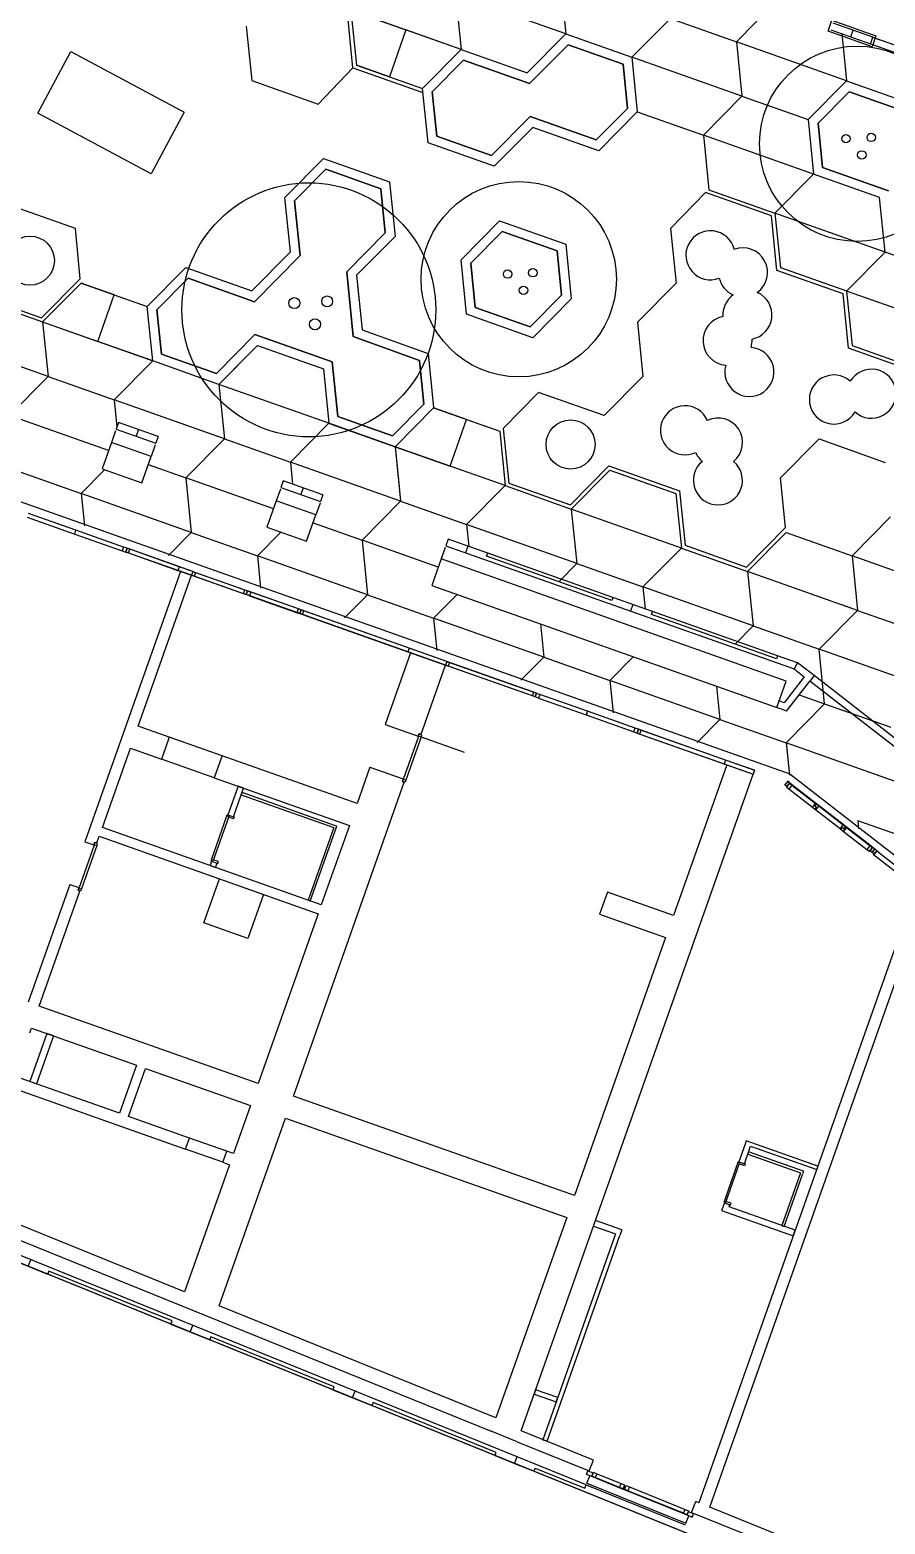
# Model space of a CAD drawing. Header units: metres. Extents: x 2681598 to 2681800, y 1249481 to 1249590.
# Drawn here: x 2681619.33 to 2681637.64, y 1249536.94 to 1249568.89 of the extents above; entities that cross this region are included whole.
import ezdxf

# ---------------------------------------------------------------- set-up
doc = ezdxf.new("R2010")
doc.units = ezdxf.units.M
doc.layers.add('flaeche', color=7, linetype='Continuous', true_color=0xffffff)
doc.layers.add('linien', color=7, linetype='Continuous', true_color=0x000000)

msp = doc.modelspace()

# ---------------------------------------------------------------- linework, layer by layer
at = {"layer": 'flaeche'}
msp.add_lwpolyline([(2681701.936, 1249508.982), (2681653.784, 1249528.486), (2681629.291, 1249538.407), (2681608.471, 1249546.841), (2681598.478, 1249550.888), (2681612.312, 1249590.013), (2681733.121, 1249552.588)], dxfattribs=at)
at = {"layer": 'linien'}
for p, q in [((2681630.684, 1249569.973), (2681630.802, 1249568.807)), ((2681630.802, 1249568.807), (2681628.445, 1249569.64)), ((2681628.445, 1249569.64), (2681628.563, 1249568.474)), ((2681626.249, 1249568.083), (2681626.122, 1249569.337)), ((2681628.563, 1249568.474), (2681626.206, 1249569.307)), ((2681626.206, 1249569.307), (2681626.324, 1249568.141)), ((2681626.206, 1249569.307), (2681627.384, 1249568.891)), ((2681634.455, 1249568.639), (2681635.28, 1249569.472)), ((2681623.967, 1249568.975), (2681624.085, 1249567.809)), ((2681632.216, 1249568.307), (2681633.041, 1249569.139)), ((2681633.041, 1249569.139), (2681634.455, 1249568.639)), ((2681636.415, 1249568.863), (2681636.498, 1249569.099)), ((2681636.498, 1249569.099), (2681637.441, 1249568.766)), ((2681637.377, 1249568.735), (2681636.529, 1249569.035)), ((2681627.384, 1249568.891), (2681627.031, 1249567.891)), ((2681628.563, 1249568.474), (2681627.384, 1249568.891)), ((2681629.977, 1249567.974), (2681630.802, 1249568.807)), ((2681630.802, 1249568.807), (2681632.216, 1249568.306)), ((2681634.455, 1249568.639), (2681634.573, 1249567.473)), ((2681636.812, 1249567.806), (2681634.455, 1249568.639)), ((2681637.358, 1249568.53), (2681636.415, 1249568.863)), ((2681636.479, 1249568.894), (2681637.327, 1249568.594)), ((2681636.71, 1249568.812), (2681636.812, 1249567.806)), ((2681636.903, 1249568.744), (2681636.953, 1249568.885)), ((2681637.327, 1249568.594), (2681637.377, 1249568.735)), ((2681637.327, 1249568.594), (2681637.377, 1249568.735)), ((2681637.327, 1249568.594), (2681640.557, 1249567.452)), ((2681637.441, 1249568.766), (2681637.358, 1249568.53)), ((2681639.051, 1249568.139), (2681637.376, 1249568.731)), ((2681637.377, 1249568.735), (2681640.607, 1249567.593)), ((2681619.504, 1249567.111), (2681620.213, 1249568.433)), ((2681620.213, 1249568.433), (2681622.636, 1249567.133)), ((2681627.738, 1249567.641), (2681628.563, 1249568.474)), ((2681628.563, 1249568.474), (2681629.977, 1249567.974)), ((2681630.854, 1249568.576), (2681630.03, 1249567.743)), ((2681630.03, 1249567.743), (2681630.854, 1249568.576)), ((2681632.03, 1249568.16), (2681630.854, 1249568.576)), ((2681630.854, 1249568.576), (2681632.03, 1249568.16)), ((2681634.573, 1249567.473), (2681632.216, 1249568.307)), ((2681632.216, 1249568.307), (2681632.334, 1249567.141)), ((2681625.508, 1249567.305), (2681626.249, 1249568.083)), ((2681626.249, 1249568.083), (2681627.747, 1249567.553)), ((2681626.324, 1249568.141), (2681627.738, 1249567.641)), ((2681627.031, 1249567.891), (2681626.324, 1249568.141)), ((2681628.615, 1249568.243), (2681627.946, 1249567.568)), ((2681627.946, 1249567.568), (2681628.615, 1249568.243)), ((2681630.03, 1249567.743), (2681628.615, 1249568.243)), ((2681628.615, 1249568.243), (2681630.03, 1249567.743)), ((2681632.125, 1249567.214), (2681632.03, 1249568.16)), ((2681632.03, 1249568.16), (2681632.125, 1249567.214)), ((2681624.085, 1249567.809), (2681625.508, 1249567.305)), ((2681627.031, 1249567.891), (2681627.738, 1249567.641)), ((2681627.856, 1249566.475), (2681627.738, 1249567.641)), ((2681635.987, 1249566.973), (2681636.812, 1249567.806)), ((2681636.812, 1249567.806), (2681638.226, 1249567.306)), ((2681627.946, 1249567.568), (2681628.042, 1249566.622)), ((2681628.042, 1249566.622), (2681627.946, 1249567.568)), ((2681633.748, 1249566.641), (2681634.573, 1249567.473)), ((2681634.573, 1249567.473), (2681635.987, 1249566.973)), ((2681636.87, 1249567.571), (2681636.201, 1249566.896)), ((2681636.201, 1249566.896), (2681636.87, 1249567.571)), ((2681638.045, 1249567.156), (2681636.87, 1249567.571)), ((2681636.87, 1249567.571), (2681638.045, 1249567.156)), ((2681621.928, 1249565.811), (2681619.504, 1249567.111)), ((2681622.636, 1249567.133), (2681621.928, 1249565.811)), ((2681629.217, 1249566.206), (2681630.042, 1249567.039)), ((2681630.042, 1249567.039), (2681629.217, 1249566.206)), ((2681630.042, 1249567.039), (2681631.456, 1249566.539)), ((2681631.456, 1249566.539), (2681630.042, 1249567.039)), ((2681631.456, 1249566.539), (2681632.125, 1249567.214)), ((2681632.125, 1249567.214), (2681631.456, 1249566.539)), ((2681632.334, 1249567.141), (2681631.509, 1249566.308)), ((2681632.334, 1249567.141), (2681633.748, 1249566.64)), ((2681630.095, 1249566.808), (2681629.27, 1249565.975)), ((2681631.509, 1249566.308), (2681630.095, 1249566.808)), ((2681635.987, 1249566.973), (2681636.105, 1249565.807)), ((2681636.201, 1249566.896), (2681636.297, 1249565.95)), ((2681636.297, 1249565.95), (2681636.201, 1249566.896)), ((2681629.27, 1249565.975), (2681627.856, 1249566.475)), ((2681628.042, 1249566.622), (2681629.217, 1249566.206)), ((2681629.217, 1249566.206), (2681628.042, 1249566.622)), ((2681633.748, 1249566.641), (2681633.866, 1249565.474)), ((2681636.105, 1249565.807), (2681633.748, 1249566.641)), ((2681624.792, 1249565.31), (2681625.617, 1249566.143)), ((2681625.617, 1249566.143), (2681627.031, 1249565.643)), ((2681625.67, 1249565.912), (2681625.001, 1249565.236)), ((2681625.001, 1249565.236), (2681625.67, 1249565.912)), ((2681626.845, 1249565.496), (2681625.67, 1249565.912)), ((2681625.67, 1249565.912), (2681626.845, 1249565.496)), ((2681635.28, 1249564.974), (2681636.105, 1249565.807)), ((2681637.519, 1249565.307), (2681636.105, 1249565.807)), ((2681636.297, 1249565.95), (2681637.711, 1249565.45)), ((2681637.711, 1249565.45), (2681636.297, 1249565.95)), ((2681626.941, 1249564.55), (2681626.845, 1249565.496)), ((2681626.845, 1249565.496), (2681626.941, 1249564.55)), ((2681627.031, 1249565.643), (2681627.149, 1249564.476)), ((2681633.792, 1249565.416), (2681633.041, 1249564.642)), ((2681635.206, 1249564.916), (2681633.792, 1249565.416)), ((2681633.866, 1249565.474), (2681635.28, 1249564.974)), ((2681620.314, 1249564.645), (2681618.9, 1249565.145)), ((2681624.91, 1249564.144), (2681624.792, 1249565.31)), ((2681625.001, 1249565.236), (2681625.119, 1249564.07)), ((2681625.119, 1249564.07), (2681625.001, 1249565.236)), ((2681637.637, 1249564.141), (2681637.519, 1249565.307)), ((2681628.563, 1249563.976), (2681629.388, 1249564.809)), ((2681629.388, 1249564.809), (2681630.802, 1249564.309)), ((2681635.323, 1249563.75), (2681635.206, 1249564.916)), ((2681635.28, 1249564.974), (2681635.397, 1249563.809)), ((2681637.637, 1249564.141), (2681635.28, 1249564.974)), ((2681620.411, 1249563.571), (2681620.314, 1249564.645)), ((2681626.116, 1249563.718), (2681626.941, 1249564.55)), ((2681626.941, 1249564.55), (2681626.116, 1249563.718)), ((2681627.149, 1249564.476), (2681626.324, 1249563.644)), ((2681629.441, 1249564.582), (2681628.77, 1249563.905)), ((2681628.77, 1249563.905), (2681629.441, 1249564.582)), ((2681630.618, 1249564.166), (2681629.441, 1249564.582)), ((2681629.441, 1249564.582), (2681630.618, 1249564.166)), ((2681633.041, 1249564.642), (2681633.163, 1249563.473)), ((2681624.086, 1249563.311), (2681624.91, 1249564.144)), ((2681630.714, 1249563.218), (2681630.618, 1249564.166)), ((2681630.618, 1249564.166), (2681630.714, 1249563.218)), ((2681630.802, 1249564.309), (2681630.92, 1249563.143)), ((2681636.813, 1249563.308), (2681637.637, 1249564.141)), ((2681639.052, 1249563.641), (2681637.637, 1249564.141)), ((2681621.847, 1249562.978), (2681622.672, 1249563.811)), ((2681622.672, 1249563.811), (2681624.086, 1249563.311)), ((2681625.119, 1249564.07), (2681624.139, 1249563.08)), ((2681624.139, 1249563.08), (2681625.119, 1249564.07)), ((2681628.681, 1249562.81), (2681628.563, 1249563.976)), ((2681628.77, 1249563.905), (2681628.867, 1249562.957)), ((2681628.867, 1249562.957), (2681628.77, 1249563.905)), ((2681635.397, 1249563.809), (2681636.811, 1249563.309)), ((2681619.586, 1249562.738), (2681620.411, 1249563.571)), ((2681619.608, 1249562.646), (2681620.432, 1249563.478)), ((2681620.432, 1249563.478), (2681621.847, 1249562.978)), ((2681621.139, 1249563.228), (2681620.432, 1249563.478)), ((2681622.724, 1249563.58), (2681622.055, 1249562.905)), ((2681622.055, 1249562.905), (2681622.724, 1249563.58)), ((2681624.139, 1249563.08), (2681622.724, 1249563.58)), ((2681622.724, 1249563.58), (2681624.139, 1249563.08)), ((2681626.256, 1249562.332), (2681626.116, 1249563.718)), ((2681626.116, 1249563.718), (2681626.256, 1249562.332)), ((2681626.324, 1249563.644), (2681626.381, 1249563.083)), ((2681626.324, 1249563.644), (2681626.443, 1249562.478)), ((2681633.163, 1249563.473), (2681632.335, 1249562.643)), ((2681636.737, 1249563.25), (2681635.323, 1249563.75)), ((2681618.268, 1249563.204), (2681619.586, 1249562.738)), ((2681620.786, 1249562.229), (2681621.139, 1249563.228)), ((2681621.139, 1249563.228), (2681621.847, 1249562.978)), ((2681630.044, 1249562.541), (2681630.714, 1249563.218)), ((2681630.714, 1249563.218), (2681630.044, 1249562.541)), ((2681636.856, 1249562.084), (2681636.737, 1249563.25)), ((2681636.813, 1249563.308), (2681636.931, 1249562.142)), ((2681639.17, 1249562.475), (2681636.813, 1249563.308)), ((2681618.193, 1249563.146), (2681619.608, 1249562.646)), ((2681621.965, 1249561.812), (2681621.847, 1249562.978)), ((2681622.055, 1249562.905), (2681622.151, 1249561.959)), ((2681622.151, 1249561.959), (2681622.055, 1249562.905)), ((2681628.867, 1249562.957), (2681630.044, 1249562.541)), ((2681630.044, 1249562.541), (2681628.867, 1249562.957)), ((2681630.92, 1249563.143), (2681630.097, 1249562.31)), ((2681619.608, 1249562.646), (2681619.726, 1249561.48)), ((2681619.608, 1249562.646), (2681621.965, 1249561.812)), ((2681619.608, 1249562.646), (2681620.786, 1249562.229)), ((2681630.097, 1249562.31), (2681628.681, 1249562.81)), ((2681632.335, 1249562.643), (2681632.453, 1249561.477)), ((2681619.726, 1249561.48), (2681617.369, 1249562.313)), ((2681621.965, 1249561.812), (2681620.786, 1249562.229)), ((2681623.326, 1249561.543), (2681624.151, 1249562.376)), ((2681624.151, 1249562.376), (2681623.326, 1249561.543)), ((2681624.151, 1249562.376), (2681625.804, 1249561.791)), ((2681625.804, 1249561.791), (2681624.151, 1249562.376)), ((2681627.671, 1249561.823), (2681626.256, 1249562.332)), ((2681626.256, 1249562.332), (2681627.671, 1249561.823)), ((2681626.443, 1249562.478), (2681627.858, 1249561.969)), ((2681610.408, 1249561.891), (2681635.599, 1249552.984)), ((2681622.151, 1249561.959), (2681623.326, 1249561.543)), ((2681623.326, 1249561.543), (2681622.151, 1249561.959)), ((2681623.379, 1249561.312), (2681624.204, 1249562.145)), ((2681623.379, 1249561.312), (2681623.996, 1249561.936)), ((2681624.204, 1249562.145), (2681625.618, 1249561.645)), ((2681627.858, 1249561.969), (2681627.975, 1249560.812)), ((2681638.366, 1249561.55), (2681636.856, 1249562.084)), ((2681636.931, 1249562.142), (2681638.345, 1249561.642)), ((2681621.14, 1249560.98), (2681621.965, 1249561.812)), ((2681623.379, 1249561.312), (2681621.965, 1249561.812)), ((2681625.618, 1249561.645), (2681625.736, 1249560.479)), ((2681625.804, 1249561.791), (2681625.922, 1249560.625)), ((2681625.922, 1249560.625), (2681625.804, 1249561.791)), ((2681627.766, 1249560.885), (2681627.671, 1249561.823)), ((2681627.671, 1249561.823), (2681627.766, 1249560.885)), ((2681618.901, 1249560.647), (2681619.726, 1249561.48)), ((2681619.726, 1249561.48), (2681621.14, 1249560.98)), ((2681625.736, 1249560.479), (2681623.379, 1249561.312)), ((2681623.379, 1249561.312), (2681623.497, 1249560.146)), ((2681632.453, 1249561.477), (2681631.628, 1249560.644)), ((2681623.497, 1249560.146), (2681621.14, 1249560.98)), ((2681621.14, 1249560.98), (2681621.199, 1249560.4)), ((2681630.217, 1249561.141), (2681629.463, 1249560.37)), ((2681631.628, 1249560.644), (2681630.217, 1249561.141)), ((2681621.021, 1249559.897), (2681618.901, 1249560.647)), ((2681625.922, 1249560.625), (2681627.097, 1249560.21)), ((2681627.097, 1249560.21), (2681625.922, 1249560.625)), ((2681627.097, 1249560.21), (2681627.766, 1249560.885)), ((2681627.766, 1249560.885), (2681627.097, 1249560.21)), ((2681627.975, 1249560.812), (2681627.15, 1249559.979)), ((2681627.975, 1249560.812), (2681629.389, 1249560.312)), ((2681628.682, 1249560.562), (2681627.975, 1249560.812)), ((2681621.169, 1249560.317), (2681621.082, 1249560.072)), ((2681621.232, 1249560.496), (2681621.182, 1249560.354)), ((2681621.232, 1249560.496), (2681621.182, 1249560.354)), ((2681621.182, 1249560.354), (2681622.031, 1249560.054)), ((2681622.081, 1249560.196), (2681621.232, 1249560.496)), ((2681621.657, 1249560.346), (2681621.607, 1249560.204)), ((2681624.911, 1249559.646), (2681625.736, 1249560.479)), ((2681625.733, 1249560.502), (2681625.736, 1249560.479)), ((2681625.736, 1249560.479), (2681625.781, 1249560.463)), ((2681627.15, 1249559.979), (2681625.736, 1249560.479)), ((2681625.781, 1249560.463), (2681627.15, 1249559.979)), ((2681628.329, 1249559.562), (2681628.682, 1249560.562)), ((2681628.682, 1249560.562), (2681629.389, 1249560.312)), ((2681629.389, 1249560.312), (2681629.507, 1249559.146)), ((2681629.463, 1249560.37), (2681629.585, 1249559.201)), ((2681621.082, 1249560.072), (2681620.882, 1249559.506)), ((2681621.931, 1249559.772), (2681621.082, 1249560.072)), ((2681622.018, 1249560.017), (2681621.931, 1249559.772)), ((2681622.081, 1249560.196), (2681622.031, 1249560.054)), ((2681622.081, 1249560.196), (2681622.031, 1249560.054)), ((2681622.672, 1249559.314), (2681623.497, 1249560.146)), ((2681623.497, 1249560.146), (2681624.911, 1249559.646)), ((2681629.507, 1249559.146), (2681627.15, 1249559.979)), ((2681627.15, 1249559.979), (2681627.221, 1249559.274)), ((2681627.15, 1249559.979), (2681627.268, 1249558.813)), ((2681627.15, 1249559.979), (2681628.329, 1249559.562)), ((2681635.399, 1249559.311), (2681636.224, 1249560.144)), ((2681636.224, 1249560.144), (2681637.638, 1249559.644)), ((2681621.731, 1249559.206), (2681621.931, 1249559.772)), ((2681627.268, 1249558.813), (2681624.911, 1249559.646)), ((2681624.911, 1249559.646), (2681624.958, 1249559.178)), ((2681619.018, 1249559.48), (2681620.433, 1249558.98)), ((2681620.433, 1249558.98), (2681620.935, 1249559.487)), ((2681620.882, 1249559.506), (2681621.731, 1249559.206)), ((2681621.869, 1249559.597), (2681622.672, 1249559.314)), ((2681629.507, 1249559.146), (2681628.329, 1249559.562)), ((2681630.906, 1249558.734), (2681631.728, 1249559.568)), ((2681630.921, 1249558.646), (2681631.746, 1249559.478)), ((2681631.728, 1249559.568), (2681633.238, 1249559.034)), ((2681631.746, 1249559.478), (2681633.16, 1249558.978)), ((2681624.547, 1249558.651), (2681622.672, 1249559.314)), ((2681622.672, 1249559.314), (2681622.79, 1249558.147)), ((2681624.695, 1249559.07), (2681624.608, 1249558.825)), ((2681624.758, 1249559.249), (2681624.708, 1249559.108)), ((2681624.758, 1249559.249), (2681624.708, 1249559.108)), ((2681624.708, 1249559.108), (2681625.557, 1249558.808)), ((2681625.607, 1249558.949), (2681624.758, 1249559.249)), ((2681625.183, 1249559.099), (2681625.133, 1249558.958)), ((2681627.221, 1249559.274), (2681627.268, 1249558.813)), ((2681628.682, 1249558.313), (2681629.507, 1249559.146)), ((2681629.507, 1249559.146), (2681630.921, 1249558.646)), ((2681629.585, 1249559.201), (2681630.906, 1249558.734)), ((2681633.238, 1249559.034), (2681633.356, 1249557.87)), ((2681635.507, 1249558.248), (2681635.399, 1249559.311)), ((2681620.433, 1249558.98), (2681620.503, 1249558.285)), ((2681622.79, 1249558.147), (2681620.433, 1249558.98)), ((2681624.608, 1249558.825), (2681624.408, 1249558.259)), ((2681625.457, 1249558.525), (2681624.608, 1249558.825)), ((2681625.544, 1249558.77), (2681625.457, 1249558.525)), ((2681625.607, 1249558.949), (2681625.557, 1249558.808)), ((2681625.607, 1249558.949), (2681625.557, 1249558.808)), ((2681626.443, 1249557.98), (2681627.268, 1249558.813)), ((2681627.268, 1249558.813), (2681628.682, 1249558.313)), ((2681633.16, 1249558.978), (2681633.278, 1249557.812)), ((2681619.276, 1249558.472), (2681620.294, 1249558.112)), ((2681620.322, 1249558.192), (2681619.304, 1249558.553)), ((2681625.257, 1249557.959), (2681625.457, 1249558.525)), ((2681633.278, 1249557.812), (2681630.921, 1249558.646)), ((2681630.921, 1249558.646), (2681631.039, 1249557.48)), ((2681636.931, 1249557.645), (2681637.756, 1249558.478)), ((2681620.294, 1249558.112), (2681620.322, 1249558.192)), ((2681620.294, 1249558.112), (2681621.312, 1249557.752)), ((2681621.341, 1249557.832), (2681620.322, 1249558.192)), ((2681622.299, 1249557.651), (2681622.79, 1249558.147)), ((2681622.79, 1249558.147), (2681624.204, 1249557.647)), ((2681624.204, 1249557.647), (2681624.706, 1249558.154)), ((2681624.408, 1249558.259), (2681625.257, 1249557.959)), ((2681625.395, 1249558.351), (2681626.443, 1249557.98)), ((2681631.039, 1249557.48), (2681628.682, 1249558.313)), ((2681628.682, 1249558.313), (2681628.73, 1249557.845)), ((2681634.668, 1249557.406), (2681635.507, 1249558.248)), ((2681634.692, 1249557.312), (2681635.517, 1249558.145)), ((2681635.216, 1249557.841), (2681635.517, 1249558.145)), ((2681635.517, 1249558.145), (2681636.931, 1249557.645)), ((2681621.341, 1249557.832), (2681621.312, 1249557.752)), ((2681621.312, 1249557.752), (2681621.388, 1249557.726)), ((2681621.416, 1249557.806), (2681621.341, 1249557.832)), ((2681621.416, 1249557.806), (2681621.388, 1249557.726)), ((2681621.388, 1249557.726), (2681621.416, 1249557.806)), ((2681622.793, 1249557.229), (2681621.388, 1249557.726)), ((2681621.388, 1249557.726), (2681621.444, 1249557.706)), ((2681622.821, 1249557.309), (2681621.416, 1249557.806)), ((2681621.473, 1249557.786), (2681621.416, 1249557.806)), ((2681621.444, 1249557.706), (2681621.473, 1249557.786)), ((2681622.529, 1249557.412), (2681621.473, 1249557.786)), ((2681628.073, 1249557.404), (2681626.443, 1249557.98)), ((2681626.443, 1249557.98), (2681626.561, 1249556.813)), ((2681628.221, 1249557.823), (2681628.135, 1249557.578)), ((2681628.285, 1249558.002), (2681628.235, 1249557.861)), ((2681628.285, 1249558.002), (2681628.235, 1249557.861)), ((2681628.235, 1249557.861), (2681635.688, 1249555.226)), ((2681629.133, 1249557.702), (2681628.285, 1249558.002)), ((2681628.709, 1249557.852), (2681628.659, 1249557.711)), ((2681632.453, 1249556.979), (2681633.278, 1249557.812)), ((2681633.278, 1249557.812), (2681634.692, 1249557.312)), ((2681633.356, 1249557.87), (2681634.668, 1249557.406)), ((2681621.444, 1249557.706), (2681622.5, 1249557.332)), ((2681622.529, 1249557.412), (2681622.5, 1249557.332)), ((2681622.821, 1249557.309), (2681622.529, 1249557.412)), ((2681624.204, 1249557.647), (2681624.274, 1249556.952)), ((2681626.561, 1249556.813), (2681624.204, 1249557.647)), ((2681628.135, 1249557.578), (2681627.935, 1249557.012)), ((2681635.517, 1249554.968), (2681628.135, 1249557.578)), ((2681629.11, 1249557.636), (2681629.133, 1249557.702)), ((2681631.787, 1249556.69), (2681629.11, 1249557.636)), ((2681631.811, 1249556.756), (2681629.136, 1249557.701)), ((2681630.654, 1249557.09), (2681631.039, 1249557.48)), ((2681631.039, 1249557.48), (2681632.453, 1249556.979)), ((2681639.288, 1249556.811), (2681636.931, 1249557.645)), ((2681636.931, 1249557.645), (2681637.049, 1249556.479)), ((2681622.557, 1249557.312), (2681620.513, 1249551.533)), ((2681621.653, 1249554.005), (2681622.793, 1249557.229)), ((2681622.5, 1249557.332), (2681622.793, 1249557.229)), ((2681622.793, 1249557.229), (2681622.557, 1249557.312)), ((2681622.821, 1249557.309), (2681622.793, 1249557.229)), ((2681622.793, 1249557.229), (2681623.962, 1249556.816)), ((2681622.849, 1249557.209), (2681622.793, 1249557.229)), ((2681622.821, 1249557.309), (2681623.99, 1249556.896)), ((2681622.821, 1249557.309), (2681622.878, 1249557.289)), ((2681622.878, 1249557.289), (2681622.849, 1249557.209)), ((2681623.905, 1249556.836), (2681622.849, 1249557.209)), ((2681622.878, 1249557.289), (2681623.934, 1249556.916)), ((2681637.049, 1249556.479), (2681634.692, 1249557.312)), ((2681634.692, 1249557.312), (2681634.81, 1249556.146)), ((2681623.905, 1249556.836), (2681623.934, 1249556.916)), ((2681623.962, 1249556.816), (2681623.905, 1249556.836)), ((2681623.934, 1249556.916), (2681623.99, 1249556.896)), ((2681623.99, 1249556.896), (2681623.962, 1249556.816)), ((2681623.962, 1249556.816), (2681623.99, 1249556.896)), ((2681625.112, 1249556.409), (2681623.962, 1249556.816)), ((2681624.037, 1249556.789), (2681623.962, 1249556.816)), ((2681625.14, 1249556.489), (2681623.99, 1249556.896)), ((2681623.99, 1249556.896), (2681624.066, 1249556.869)), ((2681624.066, 1249556.869), (2681624.037, 1249556.789)), ((2681624.037, 1249556.789), (2681625.055, 1249556.429)), ((2681625.084, 1249556.509), (2681624.066, 1249556.869)), ((2681626.07, 1249556.317), (2681626.561, 1249556.813)), ((2681626.561, 1249556.813), (2681627.975, 1249556.313)), ((2681627.935, 1249557.012), (2681635.317, 1249554.402)), ((2681627.975, 1249556.313), (2681628.477, 1249556.821)), ((2681634.81, 1249556.146), (2681632.453, 1249556.979)), ((2681632.454, 1249556.979), (2681632.501, 1249556.512)), ((2681625.055, 1249556.429), (2681625.084, 1249556.509)), ((2681625.14, 1249556.489), (2681625.084, 1249556.509)), ((2681625.14, 1249556.489), (2681625.112, 1249556.409)), ((2681625.112, 1249556.409), (2681625.14, 1249556.489)), ((2681628.261, 1249555.386), (2681625.14, 1249556.489)), ((2681625.197, 1249556.469), (2681625.14, 1249556.489)), ((2681625.169, 1249556.389), (2681625.197, 1249556.469)), ((2681627.45, 1249555.672), (2681625.197, 1249556.469)), ((2681631.811, 1249556.756), (2681631.787, 1249556.69)), ((2681632.659, 1249556.456), (2681631.811, 1249556.756)), ((2681632.235, 1249556.606), (2681632.185, 1249556.464)), ((2681632.636, 1249556.39), (2681632.659, 1249556.456)), ((2681635.337, 1249555.509), (2681632.662, 1249556.455)), ((2681636.225, 1249555.646), (2681637.049, 1249556.479)), ((2681637.049, 1249556.479), (2681636.729, 1249556.592)), ((2681636.967, 1249556.396), (2681637.049, 1249556.479)), ((2681637.049, 1249556.479), (2681638.464, 1249555.979)), ((2681625.055, 1249556.429), (2681625.112, 1249556.409)), ((2681628.233, 1249555.305), (2681625.112, 1249556.409)), ((2681625.112, 1249556.409), (2681625.169, 1249556.389)), ((2681625.169, 1249556.389), (2681627.422, 1249555.592)), ((2681627.975, 1249556.313), (2681628.046, 1249555.619)), ((2681630.332, 1249555.48), (2681627.975, 1249556.313)), ((2681630.261, 1249556.19), (2681630.332, 1249555.48)), ((2681635.313, 1249555.443), (2681632.636, 1249556.39)), ((2681634.425, 1249555.757), (2681634.811, 1249556.146)), ((2681634.81, 1249556.146), (2681636.225, 1249555.646)), ((2681627.478, 1249555.572), (2681626.937, 1249554.04)), ((2681627.45, 1249555.672), (2681627.422, 1249555.592)), ((2681627.422, 1249555.592), (2681628.233, 1249555.305)), ((2681628.261, 1249555.386), (2681627.45, 1249555.672)), ((2681628.233, 1249555.305), (2681627.478, 1249555.572)), ((2681631.747, 1249554.98), (2681632.249, 1249555.487)), ((2681635.337, 1249555.509), (2681635.313, 1249555.443)), ((2681635.761, 1249555.359), (2681635.337, 1249555.509)), ((2681638.582, 1249554.813), (2681636.225, 1249555.646)), ((2681636.343, 1249554.48), (2681636.225, 1249555.646)), ((2681627.711, 1249553.83), (2681628.233, 1249555.305)), ((2681628.261, 1249555.386), (2681628.233, 1249555.305)), ((2681630.146, 1249554.629), (2681628.233, 1249555.305)), ((2681628.289, 1249555.285), (2681628.233, 1249555.305)), ((2681630.175, 1249554.709), (2681628.261, 1249555.386)), ((2681628.261, 1249555.386), (2681628.317, 1249555.366)), ((2681628.317, 1249555.366), (2681628.289, 1249555.285)), ((2681630.09, 1249554.649), (2681628.289, 1249555.285)), ((2681628.317, 1249555.366), (2681630.118, 1249554.729)), ((2681629.841, 1249554.984), (2681630.332, 1249555.48)), ((2681630.332, 1249555.48), (2681631.747, 1249554.98)), ((2681635.761, 1249555.359), (2681635.688, 1249555.226)), ((2681635.688, 1249555.226), (2681635.906, 1249555.057)), ((2681636.117, 1249555.083), (2681635.761, 1249555.359)), ((2681631.747, 1249554.98), (2681631.817, 1249554.285)), ((2681634.103, 1249554.146), (2681631.747, 1249554.98)), ((2681634.032, 1249554.857), (2681634.103, 1249554.146)), ((2681635.317, 1249554.402), (2681635.517, 1249554.968)), ((2681635.906, 1249555.057), (2681635.478, 1249554.504)), ((2681635.53, 1249554.327), (2681636.025, 1249554.965)), ((2681636.117, 1249555.083), (2681636.025, 1249554.965)), ((2681636.117, 1249555.083), (2681636.025, 1249554.965)), ((2681638.914, 1249552.724), (2681636.025, 1249554.965)), ((2681639.005, 1249552.842), (2681636.117, 1249555.083)), ((2681630.09, 1249554.649), (2681630.118, 1249554.729)), ((2681630.146, 1249554.629), (2681630.09, 1249554.649)), ((2681630.118, 1249554.729), (2681630.175, 1249554.709)), ((2681630.175, 1249554.709), (2681630.146, 1249554.629)), ((2681630.146, 1249554.629), (2681630.175, 1249554.709)), ((2681630.222, 1249554.602), (2681630.146, 1249554.629)), ((2681630.175, 1249554.709), (2681630.25, 1249554.682)), ((2681630.25, 1249554.682), (2681630.222, 1249554.602)), ((2681630.222, 1249554.602), (2681631.24, 1249554.242)), ((2681631.268, 1249554.322), (2681630.25, 1249554.682)), ((2681635.317, 1249554.402), (2681635.367, 1249554.544)), ((2681635.478, 1249554.504), (2681635.367, 1249554.544)), ((2681635.798, 1249554.673), (2681636.343, 1249554.48)), ((2681631.268, 1249554.322), (2681631.24, 1249554.242)), ((2681631.24, 1249554.242), (2681632.258, 1249553.882)), ((2681632.287, 1249553.962), (2681631.268, 1249554.322)), ((2681635.317, 1249554.402), (2681635.381, 1249554.38)), ((2681635.53, 1249554.327), (2681635.381, 1249554.38)), ((2681635.518, 1249553.646), (2681636.343, 1249554.481)), ((2681636.343, 1249554.481), (2681637.757, 1249553.98)), ((2681622.317, 1249553.77), (2681621.653, 1249554.005)), ((2681626.937, 1249554.04), (2681627.648, 1249553.788)), ((2681626.937, 1249554.04), (2681627.648, 1249553.788)), ((2681632.258, 1249553.882), (2681632.287, 1249553.962)), ((2681632.362, 1249553.936), (2681632.287, 1249553.962)), ((2681632.362, 1249553.936), (2681632.334, 1249553.855)), ((2681632.334, 1249553.855), (2681632.362, 1249553.936)), ((2681632.362, 1249553.936), (2681634.842, 1249553.059)), ((2681632.419, 1249553.916), (2681632.362, 1249553.936)), ((2681632.39, 1249553.835), (2681632.419, 1249553.916)), ((2681634.219, 1249553.279), (2681632.419, 1249553.916)), ((2681633.612, 1249553.651), (2681634.103, 1249554.146)), ((2681634.103, 1249554.146), (2681635.518, 1249553.646)), ((2681622.301, 1249553.722), (2681622.151, 1249553.298)), ((2681622.301, 1249553.722), (2681622.151, 1249553.298)), ((2681622.317, 1249553.77), (2681622.301, 1249553.722)), ((2681622.317, 1249553.77), (2681622.301, 1249553.722)), ((2681623.449, 1249553.37), (2681622.317, 1249553.77)), ((2681627.333, 1249552.866), (2681627.66, 1249553.79)), ((2681627.707, 1249553.773), (2681627.38, 1249552.849)), ((2681627.665, 1249553.836), (2681627.645, 1249553.779)), ((2681627.645, 1249553.779), (2681627.655, 1249553.776)), ((2681627.648, 1249553.788), (2681627.668, 1249553.845)), ((2681627.648, 1249553.788), (2681627.668, 1249553.845)), ((2681627.655, 1249553.776), (2681627.66, 1249553.79)), ((2681627.66, 1249553.79), (2681627.707, 1249553.773)), ((2681627.722, 1249553.816), (2681627.665, 1249553.836)), ((2681627.668, 1249553.845), (2681627.711, 1249553.83)), ((2681627.668, 1249553.845), (2681627.711, 1249553.83)), ((2681627.707, 1249553.773), (2681627.722, 1249553.816)), ((2681627.707, 1249553.773), (2681628.631, 1249553.446)), ((2681632.258, 1249553.882), (2681632.334, 1249553.855)), ((2681632.334, 1249553.855), (2681634.813, 1249552.979)), ((2681632.334, 1249553.855), (2681632.39, 1249553.835)), ((2681632.39, 1249553.835), (2681634.191, 1249553.199)), ((2681635.518, 1249553.646), (2681635.593, 1249552.956)), ((2681637.874, 1249552.813), (2681635.518, 1249553.646)), ((2681620.886, 1249551.836), (2681621.486, 1249553.533)), ((2681621.486, 1249553.533), (2681622.151, 1249553.298)), ((2681623.282, 1249552.898), (2681622.151, 1249553.298)), ((2681623.432, 1249553.322), (2681623.282, 1249552.898)), ((2681623.432, 1249553.322), (2681623.282, 1249552.898)), ((2681623.449, 1249553.37), (2681623.432, 1249553.322)), ((2681623.449, 1249553.37), (2681623.432, 1249553.322)), ((2681626.338, 1249552.348), (2681623.449, 1249553.37)), ((2681634.219, 1249553.279), (2681634.191, 1249553.199)), ((2681634.842, 1249553.059), (2681634.219, 1249553.279)), ((2681626.613, 1249553.126), (2681626.338, 1249552.348)), ((2681626.613, 1249553.126), (2681627.325, 1249552.874)), ((2681626.613, 1249553.126), (2681627.325, 1249552.874)), ((2681629.848, 1249538.937), (2681634.813, 1249552.979)), ((2681634.248, 1249553.179), (2681633.108, 1249549.954)), ((2681634.191, 1249553.199), (2681634.813, 1249552.979)), ((2681634.248, 1249553.179), (2681634.813, 1249552.979)), ((2681634.842, 1249553.059), (2681634.813, 1249552.979)), ((2681635.599, 1249552.984), (2681649.484, 1249542.214)), ((2681623.282, 1249552.898), (2681626.172, 1249551.876)), ((2681623.791, 1249552.718), (2681623.574, 1249552.105)), ((2681623.692, 1249552.064), (2681623.909, 1249552.676)), ((2681623.909, 1249552.676), (2681623.791, 1249552.718)), ((2681624.976, 1249546.094), (2681627.348, 1249552.802)), ((2681627.325, 1249552.874), (2681627.305, 1249552.817)), ((2681627.325, 1249552.874), (2681627.305, 1249552.817)), ((2681627.305, 1249552.817), (2681627.348, 1249552.802)), ((2681627.305, 1249552.817), (2681627.348, 1249552.802)), ((2681627.308, 1249552.827), (2681627.328, 1249552.883)), ((2681627.365, 1249552.807), (2681627.308, 1249552.827)), ((2681627.328, 1249552.883), (2681627.338, 1249552.88)), ((2681627.338, 1249552.88), (2681627.333, 1249552.866)), ((2681627.333, 1249552.866), (2681627.38, 1249552.849)), ((2681627.38, 1249552.849), (2681627.365, 1249552.807)), ((2681635.491, 1249552.749), (2681635.485, 1249552.741)), ((2681635.552, 1249552.828), (2681635.491, 1249552.749)), ((2681635.536, 1249552.714), (2681635.491, 1249552.749)), ((2681635.524, 1249552.698), (2681635.591, 1249552.784)), ((2681635.576, 1249552.657), (2681635.524, 1249552.698)), ((2681635.591, 1249552.784), (2681635.536, 1249552.714)), ((2681635.552, 1249552.828), (2681635.633, 1249552.765)), ((2681635.592, 1249552.797), (2681635.552, 1249552.828)), ((2681635.643, 1249552.744), (2681635.576, 1249552.657)), ((2681636.082, 1249552.265), (2681635.576, 1249552.657)), ((2681635.627, 1249552.757), (2681635.591, 1249552.784)), ((2681635.591, 1249552.784), (2681635.643, 1249552.744)), ((2681635.594, 1249552.799), (2681635.592, 1249552.797)), ((2681635.633, 1249552.765), (2681635.627, 1249552.757)), ((2681635.633, 1249552.765), (2681637.339, 1249551.442)), ((2681635.643, 1249552.744), (2681636.149, 1249552.352)), ((2681623.859, 1249552.535), (2681623.876, 1249552.582)), ((2681623.859, 1249552.535), (2681625.839, 1249551.835)), ((2681625.855, 1249551.882), (2681623.876, 1249552.582)), ((2681636.082, 1249552.265), (2681636.149, 1249552.352)), ((2681636.166, 1249552.339), (2681636.132, 1249552.296)), ((2681636.132, 1249552.296), (2681636.168, 1249552.268)), ((2681636.149, 1249552.352), (2681636.166, 1249552.339)), ((2681636.218, 1249552.299), (2681636.15, 1249552.212)), ((2681636.166, 1249552.339), (2681636.218, 1249552.299)), ((2681636.218, 1249552.299), (2681636.741, 1249551.893)), ((2681623.219, 1249551.144), (2681623.552, 1249552.087)), ((2681623.59, 1249552.073), (2681623.256, 1249551.131)), ((2681623.552, 1249552.087), (2681623.56, 1249552.11)), ((2681623.552, 1249552.087), (2681623.59, 1249552.073)), ((2681623.56, 1249552.11), (2681623.574, 1249552.105)), ((2681623.574, 1249552.105), (2681623.692, 1249552.064)), ((2681623.574, 1249552.105), (2681623.706, 1249552.059)), ((2681623.574, 1249552.105), (2681623.692, 1249552.064)), ((2681623.585, 1249552.059), (2681623.59, 1249552.073)), ((2681623.693, 1249552.021), (2681623.585, 1249552.059)), ((2681623.706, 1249552.059), (2681623.693, 1249552.021)), ((2681636.134, 1249552.224), (2681636.082, 1249552.265)), ((2681636.134, 1249552.224), (2681636.168, 1249552.268)), ((2681636.15, 1249552.212), (2681636.134, 1249552.224)), ((2681636.674, 1249551.806), (2681636.15, 1249552.212)), ((2681639.407, 1249551.148), (2681637.05, 1249551.981)), ((2681637.05, 1249551.981), (2681637.068, 1249551.808)), ((2681625.572, 1249550.179), (2681620.886, 1249551.836)), ((2681625.839, 1249551.835), (2681625.289, 1249550.279)), ((2681625.336, 1249550.263), (2681625.903, 1249551.865)), ((2681626.172, 1249551.876), (2681625.572, 1249550.179)), ((2681625.903, 1249551.865), (2681625.855, 1249551.882)), ((2681636.674, 1249551.806), (2681636.741, 1249551.893)), ((2681636.69, 1249551.793), (2681636.674, 1249551.806)), ((2681636.69, 1249551.793), (2681636.724, 1249551.836)), ((2681636.743, 1249551.752), (2681636.69, 1249551.793)), ((2681636.724, 1249551.836), (2681636.76, 1249551.809)), ((2681636.741, 1249551.893), (2681636.793, 1249551.852)), ((2681636.81, 1249551.839), (2681636.743, 1249551.752)), ((2681637.248, 1249551.36), (2681636.743, 1249551.752)), ((2681636.76, 1249551.809), (2681636.793, 1249551.852)), ((2681636.793, 1249551.852), (2681636.81, 1249551.839)), ((2681636.81, 1249551.839), (2681637.316, 1249551.447)), ((2681620.391, 1249550.542), (2681620.718, 1249551.466)), ((2681620.765, 1249551.449), (2681620.438, 1249550.525)), ((2681620.513, 1249551.533), (2681620.707, 1249551.465)), ((2681620.513, 1249551.533), (2681620.707, 1249551.465)), ((2681620.723, 1249551.512), (2681620.703, 1249551.455)), ((2681620.703, 1249551.455), (2681620.713, 1249551.452)), ((2681620.707, 1249551.465), (2681620.727, 1249551.521)), ((2681620.707, 1249551.465), (2681620.727, 1249551.521)), ((2681620.713, 1249551.452), (2681620.718, 1249551.466)), ((2681620.718, 1249551.466), (2681620.765, 1249551.449)), ((2681620.78, 1249551.492), (2681620.723, 1249551.512)), ((2681620.727, 1249551.521), (2681620.769, 1249551.506)), ((2681620.727, 1249551.521), (2681620.769, 1249551.506)), ((2681620.765, 1249551.449), (2681620.78, 1249551.492)), ((2681620.769, 1249551.506), (2681620.819, 1249551.648)), ((2681620.819, 1249551.648), (2681625.505, 1249549.991)), ((2681637.248, 1249551.36), (2681637.316, 1249551.447)), ((2681637.3, 1249551.32), (2681637.248, 1249551.36)), ((2681637.368, 1249551.407), (2681637.3, 1249551.32)), ((2681637.313, 1249551.336), (2681637.368, 1249551.407)), ((2681637.359, 1249551.3), (2681637.313, 1249551.336)), ((2681637.316, 1249551.447), (2681637.368, 1249551.407)), ((2681637.332, 1249551.434), (2681637.339, 1249551.442)), ((2681637.368, 1249551.407), (2681637.332, 1249551.434)), ((2681637.339, 1249551.442), (2681637.42, 1249551.379)), ((2681637.42, 1249551.379), (2681637.359, 1249551.3)), ((2681637.359, 1249551.3), (2681637.42, 1249551.379)), ((2681637.392, 1249551.249), (2681637.459, 1249551.335)), ((2681637.459, 1249551.335), (2681637.405, 1249551.265)), ((2681637.42, 1249551.379), (2681637.49, 1249551.325)), ((2681637.484, 1249551.316), (2681637.459, 1249551.335)), ((2681637.459, 1249551.335), (2681638.274, 1249550.704)), ((2681623.224, 1249551.115), (2681623.191, 1249551.021)), ((2681623.191, 1249551.021), (2681623.309, 1249550.979)), ((2681623.219, 1249551.144), (2681623.21, 1249551.12)), ((2681623.21, 1249551.12), (2681623.224, 1249551.115)), ((2681623.256, 1249551.131), (2681623.219, 1249551.144)), ((2681623.224, 1249551.115), (2681623.342, 1249551.074)), ((2681623.224, 1249551.115), (2681623.356, 1249551.069)), ((2681623.224, 1249551.115), (2681623.342, 1249551.074)), ((2681623.261, 1249551.145), (2681623.256, 1249551.131)), ((2681623.37, 1249551.106), (2681623.261, 1249551.145)), ((2681623.309, 1249550.979), (2681623.342, 1249551.074)), ((2681623.356, 1249551.069), (2681623.37, 1249551.106)), ((2681637.405, 1249551.265), (2681637.359, 1249551.3)), ((2681638.207, 1249550.617), (2681637.392, 1249551.249)), ((2681637.49, 1249551.325), (2681637.484, 1249551.316)), ((2681701.936, 1249508.982), (2681598.478, 1249550.888)), ((2681623.06, 1249549.795), (2681623.393, 1249550.737)), ((2681623.393, 1249550.737), (2681624.336, 1249550.404)), ((2681620.19, 1249550.618), (2681619.3, 1249548.101)), ((2681619.536, 1249548.018), (2681620.406, 1249550.478)), ((2681620.19, 1249550.618), (2681620.383, 1249550.55)), ((2681620.19, 1249550.618), (2681620.383, 1249550.55)), ((2681620.383, 1249550.55), (2681620.363, 1249550.493)), ((2681620.383, 1249550.55), (2681620.363, 1249550.493)), ((2681620.363, 1249550.493), (2681620.406, 1249550.478)), ((2681620.363, 1249550.493), (2681620.406, 1249550.478)), ((2681620.367, 1249550.503), (2681620.387, 1249550.559)), ((2681620.423, 1249550.483), (2681620.367, 1249550.503)), ((2681620.387, 1249550.559), (2681620.396, 1249550.556)), ((2681620.396, 1249550.556), (2681620.391, 1249550.542)), ((2681620.391, 1249550.542), (2681620.438, 1249550.525)), ((2681620.438, 1249550.525), (2681620.423, 1249550.483)), ((2681624.336, 1249550.404), (2681624.002, 1249549.461)), ((2681631.693, 1249550.454), (2681631.527, 1249549.983)), ((2681633.108, 1249549.954), (2681631.693, 1249550.454)), ((2681638.244, 1249550.382), (2681633.652, 1249537.396)), ((2681625.336, 1249550.263), (2681625.289, 1249550.279)), ((2681633.884, 1249537.302), (2681638.479, 1249550.298)), ((2681624.002, 1249549.461), (2681623.06, 1249549.795)), ((2681625.505, 1249549.991), (2681624.221, 1249546.361)), ((2681631.527, 1249549.983), (2681632.941, 1249549.483)), ((2681632.941, 1249549.483), (2681630.991, 1249543.968)), ((2681624.221, 1249546.361), (2681619.536, 1249548.018)), ((2681619.334, 1249547.447), (2681619.369, 1249547.546)), ((2681619.369, 1249547.546), (2681621.618, 1249546.751)), ((2681619.699, 1249547.43), (2681619.336, 1249546.402)), ((2681619.84, 1249547.38), (2681619.477, 1249546.352)), ((2681619.803, 1249547.393), (2681619.699, 1249547.43)), ((2681619.803, 1249547.393), (2681619.699, 1249547.43)), ((2681619.84, 1249547.38), (2681619.803, 1249547.393)), ((2681619.84, 1249547.38), (2681619.803, 1249547.393)), ((2681621.618, 1249546.751), (2681621.254, 1249545.724)), ((2681621.443, 1249545.657), (2681621.806, 1249546.685)), ((2681621.806, 1249546.685), (2681624.055, 1249545.89)), ((2681618.922, 1249546.283), (2681622.665, 1249544.96)), ((2681621.254, 1249545.724), (2681619.006, 1249546.519)), ((2681619.439, 1249546.365), (2681619.336, 1249546.402)), ((2681619.439, 1249546.365), (2681619.336, 1249546.402)), ((2681619.477, 1249546.352), (2681619.439, 1249546.365)), ((2681619.477, 1249546.352), (2681619.439, 1249546.365)), ((2681630.991, 1249543.968), (2681624.976, 1249546.094)), ((2681622.749, 1249545.195), (2681621.443, 1249545.657)), ((2681623.389, 1249541.607), (2681624.809, 1249545.623)), ((2681624.055, 1249545.89), (2681623.691, 1249544.862)), ((2681624.809, 1249545.623), (2681630.824, 1249543.496)), ((2681622.665, 1249544.96), (2681622.679, 1249544.997)), ((2681622.665, 1249544.96), (2681622.679, 1249544.997)), ((2681623.467, 1249544.676), (2681622.665, 1249544.96)), ((2681622.679, 1249544.997), (2681622.749, 1249545.195)), ((2681622.679, 1249544.997), (2681622.749, 1249545.195)), ((2681623.55, 1249544.912), (2681622.749, 1249545.195)), ((2681634.641, 1249545.065), (2681634.507, 1249544.688)), ((2681634.625, 1249544.647), (2681634.758, 1249545.024)), ((2681634.666, 1249545.136), (2681634.641, 1249545.065)), ((2681636.198, 1249544.594), (2681634.666, 1249545.136)), ((2681634.758, 1249545.024), (2681636.173, 1249544.524)), ((2681623.608, 1249544.626), (2681622.647, 1249541.908)), ((2681623.467, 1249544.676), (2681623.48, 1249544.714)), ((2681623.467, 1249544.676), (2681623.48, 1249544.714)), ((2681623.467, 1249544.676), (2681623.608, 1249544.626)), ((2681623.48, 1249544.714), (2681623.55, 1249544.912)), ((2681623.48, 1249544.714), (2681623.55, 1249544.912)), ((2681623.691, 1249544.862), (2681623.55, 1249544.912)), ((2681634.485, 1249544.67), (2681634.191, 1249543.84)), ((2681634.229, 1249543.827), (2681634.522, 1249544.656)), ((2681634.485, 1249544.67), (2681634.493, 1249544.693)), ((2681634.522, 1249544.656), (2681634.485, 1249544.67)), ((2681634.493, 1249544.693), (2681634.507, 1249544.688)), ((2681634.507, 1249544.688), (2681634.625, 1249544.647)), ((2681634.507, 1249544.688), (2681634.639, 1249544.642)), ((2681634.507, 1249544.688), (2681634.625, 1249544.647)), ((2681634.517, 1249544.642), (2681634.522, 1249544.656)), ((2681634.626, 1249544.604), (2681634.517, 1249544.642)), ((2681634.639, 1249544.642), (2681634.626, 1249544.604)), ((2681634.715, 1249544.901), (2681634.698, 1249544.854)), ((2681634.698, 1249544.854), (2681635.83, 1249544.454)), ((2681635.894, 1249544.484), (2681634.715, 1249544.901)), ((2681635.83, 1249544.454), (2681635.43, 1249543.323)), ((2681635.477, 1249543.306), (2681635.877, 1249544.437)), ((2681635.894, 1249544.484), (2681635.877, 1249544.437)), ((2681636.198, 1249544.594), (2681636.173, 1249544.524)), ((2681617.321, 1249543.741), (2681629.208, 1249538.926)), ((2681622.647, 1249541.908), (2681618.036, 1249543.775)), ((2681634.197, 1249543.811), (2681634.139, 1249543.646)), ((2681634.191, 1249543.84), (2681634.183, 1249543.816)), ((2681634.183, 1249543.816), (2681634.197, 1249543.811)), ((2681634.191, 1249543.84), (2681634.229, 1249543.827)), ((2681634.197, 1249543.811), (2681634.315, 1249543.77)), ((2681634.197, 1249543.811), (2681634.329, 1249543.765)), ((2681634.197, 1249543.811), (2681634.315, 1249543.77)), ((2681634.234, 1249543.841), (2681634.229, 1249543.827)), ((2681634.343, 1249543.802), (2681634.234, 1249543.841)), ((2681634.298, 1249543.723), (2681634.315, 1249543.77)), ((2681635.713, 1249543.223), (2681634.298, 1249543.723)), ((2681634.329, 1249543.765), (2681634.343, 1249543.802)), ((2681629.764, 1249538.377), (2681617.18, 1249543.475)), ((2681630.824, 1249543.496), (2681629.308, 1249539.209)), ((2681631.395, 1249543.312), (2681631.437, 1249543.43)), ((2681632.003, 1249543.23), (2681631.437, 1249543.43)), ((2681634.139, 1249543.646), (2681634.257, 1249543.605)), ((2681634.257, 1249543.605), (2681635.671, 1249543.105)), ((2681631.867, 1249543.145), (2681630.311, 1249538.744)), ((2681630.405, 1249538.711), (2681631.961, 1249543.112)), ((2681631.395, 1249543.312), (2681631.867, 1249543.145)), ((2681632.003, 1249543.23), (2681631.961, 1249543.112)), ((2681635.43, 1249543.323), (2681635.477, 1249543.306)), ((2681635.671, 1249543.105), (2681635.713, 1249543.223)), ((2681618.881, 1249542.624), (2681619.715, 1249542.286)), ((2681619.298, 1249542.455), (2681619.354, 1249542.594)), ((2681619.741, 1249542.351), (2681619.715, 1249542.286)), ((2681622.377, 1249541.283), (2681619.741, 1249542.351)), ((2681629.308, 1249539.209), (2681623.389, 1249541.607)), ((2681622.351, 1249541.218), (2681622.377, 1249541.283)), ((2681622.351, 1249541.218), (2681623.185, 1249540.881)), ((2681622.768, 1249541.049), (2681622.824, 1249541.189)), ((2681623.211, 1249540.945), (2681623.185, 1249540.881)), ((2681625.847, 1249539.878), (2681623.211, 1249540.945)), ((2681625.821, 1249539.813), (2681625.847, 1249539.878)), ((2681625.821, 1249539.813), (2681626.655, 1249539.475)), ((2681626.238, 1249539.644), (2681626.294, 1249539.783)), ((2681626.681, 1249539.54), (2681626.655, 1249539.475)), ((2681629.317, 1249538.472), (2681626.681, 1249539.54)), ((2681630.158, 1249539.813), (2681630.125, 1249539.719)), ((2681630.125, 1249539.719), (2681630.596, 1249539.552)), ((2681630.63, 1249539.647), (2681630.158, 1249539.813)), ((2681630.596, 1249539.552), (2681630.63, 1249539.647)), ((2681629.765, 1249538.701), (2681629.208, 1249538.926)), ((2681631.4, 1249538.308), (2681629.848, 1249538.937)), ((2681629.765, 1249538.701), (2681631.306, 1249538.077)), ((2681630.311, 1249538.744), (2681630.405, 1249538.711)), ((2681629.291, 1249538.407), (2681629.317, 1249538.472)), ((2681629.291, 1249538.407), (2681629.708, 1249538.238)), ((2681629.708, 1249538.238), (2681629.764, 1249538.377)), ((2681629.708, 1249538.238), (2681630.125, 1249538.069)), ((2681631.241, 1249537.779), (2681629.764, 1249538.377)), ((2681631.306, 1249538.077), (2681631.4, 1249538.308)), ((2681631.306, 1249538.077), (2681631.4, 1249538.308)), ((2681630.125, 1249538.069), (2681630.151, 1249538.134)), ((2681630.151, 1249538.134), (2681631.21, 1249537.705)), ((2681631.244, 1249538.003), (2681631.274, 1249538.079)), ((2681631.399, 1249537.94), (2681631.244, 1249538.003)), ((2681631.319, 1249537.972), (2681631.244, 1249538.003)), ((2681631.256, 1249537.816), (2681631.319, 1249537.972)), ((2681631.274, 1249538.079), (2681631.278, 1249538.088)), ((2681631.274, 1249538.079), (2681631.386, 1249538.033)), ((2681631.359, 1249537.967), (2681631.392, 1249538.048)), ((2681631.386, 1249538.033), (2681631.359, 1249537.967)), ((2681631.359, 1249537.967), (2681631.403, 1249537.949)), ((2681631.434, 1249537.937), (2681631.359, 1249537.967)), ((2681631.392, 1249538.048), (2681631.467, 1249538.018)), ((2681631.403, 1249537.949), (2681631.399, 1249537.94)), ((2681631.982, 1249537.703), (2681631.399, 1249537.94)), ((2681631.467, 1249538.018), (2681631.434, 1249537.937)), ((2681631.955, 1249537.726), (2681631.434, 1249537.937)), ((2681631.467, 1249538.018), (2681631.988, 1249537.807)), ((2681631.21, 1249537.705), (2681631.241, 1249537.779)), ((2681631.241, 1249537.779), (2681633.36, 1249536.921)), ((2681631.256, 1249537.816), (2681633.375, 1249536.958)), ((2681631.955, 1249537.726), (2681631.988, 1249537.807)), ((2681632.03, 1249537.695), (2681631.955, 1249537.726)), ((2681631.982, 1249537.703), (2681631.986, 1249537.713)), ((2681632.039, 1249537.68), (2681631.982, 1249537.703)), ((2681631.986, 1249537.713), (2681632.03, 1249537.695)), ((2681631.988, 1249537.807), (2681632.063, 1249537.776)), ((2681632.063, 1249537.776), (2681632.03, 1249537.695)), ((2681632.03, 1249537.695), (2681632.057, 1249537.762)), ((2681632.097, 1249537.657), (2681632.039, 1249537.68)), ((2681632.057, 1249537.685), (2681632.089, 1249537.766)), ((2681632.057, 1249537.762), (2681632.07, 1249537.756)), ((2681632.083, 1249537.751), (2681632.057, 1249537.685)), ((2681632.057, 1249537.685), (2681632.101, 1249537.667)), ((2681632.132, 1249537.654), (2681632.057, 1249537.685)), ((2681632.07, 1249537.756), (2681632.083, 1249537.751)), ((2681632.089, 1249537.766), (2681632.165, 1249537.735)), ((2681632.101, 1249537.667), (2681632.097, 1249537.657)), ((2681633.352, 1249537.149), (2681632.097, 1249537.657)), ((2681632.165, 1249537.735), (2681632.132, 1249537.654)), ((2681633.325, 1249537.171), (2681632.132, 1249537.654)), ((2681632.165, 1249537.735), (2681633.358, 1249537.252)), ((2681633.495, 1249537.19), (2681633.589, 1249537.421)), ((2681633.495, 1249537.19), (2681633.589, 1249537.421)), ((2681633.652, 1249537.396), (2681633.589, 1249537.421)), ((2681635.412, 1249536.683), (2681633.884, 1249537.302)), ((2681633.325, 1249537.171), (2681633.358, 1249537.252)), ((2681633.4, 1249537.14), (2681633.325, 1249537.171)), ((2681633.352, 1249537.149), (2681633.356, 1249537.158)), ((2681633.507, 1249537.086), (2681633.352, 1249537.149)), ((2681633.356, 1249537.158), (2681633.4, 1249537.14)), ((2681633.358, 1249537.252), (2681633.433, 1249537.222)), ((2681633.375, 1249536.958), (2681633.438, 1249537.114)), ((2681633.433, 1249537.222), (2681633.4, 1249537.14)), ((2681633.4, 1249537.14), (2681633.427, 1249537.207)), ((2681633.427, 1249537.207), (2681633.538, 1249537.162)), ((2681633.438, 1249537.114), (2681633.507, 1249537.086)), ((2681633.495, 1249537.19), (2681635.319, 1249536.451)), ((2681633.507, 1249537.086), (2681633.538, 1249537.162)), ((2681633.538, 1249537.162), (2681633.542, 1249537.171))]:
    msp.add_line(p, q, dxfattribs=at)
for points in [[(2681634.409, 1249564.196, 2.642766), (2681634.086, 1249563.581)], [(2681634.901, 1249563.278, 0.879381), (2681634.409, 1249564.196)], [(2681634.086, 1249563.581, 0.233928), (2681634.386, 1249563.224)], [(2681634.386, 1249563.224, 0.260819), (2681634.167, 1249562.76)], [(2681634.789, 1249562.281, 0.737157), (2681634.901, 1249563.278)], [(2681634.167, 1249562.76, 0.877547), (2681634.227, 1249561.721)], [(2681634.77, 1249562.101, 0.086961), (2681634.789, 1249562.281)], [(2681634.227, 1249561.721, 2.815256), (2681634.77, 1249562.101)], [(2681636.993, 1249560.723, 2.810817), (2681636.892, 1249561.378)], [(2681636.892, 1249561.378, 2.810817), (2681636.993, 1249560.723)], [(2681633.834, 1249560.542, 2.469533), (2681633.582, 1249559.856)], [(2681634.395, 1249559.664, 0.887977), (2681633.834, 1249560.542)], [(2681633.726, 1249559.666, 2.78042), (2681634.395, 1249559.664)], [(2681633.582, 1249559.856, 0.115163), (2681633.726, 1249559.666)]]:
    msp.add_lwpolyline(points, format="xyb", dxfattribs=at)
for centre, radius in [((2681637.039, 1249566.456), 2.089), ((2681637.34, 1249566.593), 0.0904), ((2681636.8, 1249566.566), 0.0904), ((2681637.14, 1249566.218), 0.0904), ((2681625.305, 1249562.906), 2.716), ((2681629.797, 1249563.561), 2.089), ((2681619.337, 1249563.958), 0.525), ((2681629.558, 1249563.671), 0.0904), ((2681630.099, 1249563.699), 0.0904), ((2681624.994, 1249563.049), 0.117), ((2681625.697, 1249563.085), 0.117), ((2681629.898, 1249563.323), 0.0904), ((2681625.437, 1249562.596), 0.117), ((2681630.907, 1249560.026), 0.525)]:
    msp.add_circle(centre, radius, dxfattribs=at)

doc.saveas('drawing.dxf')
